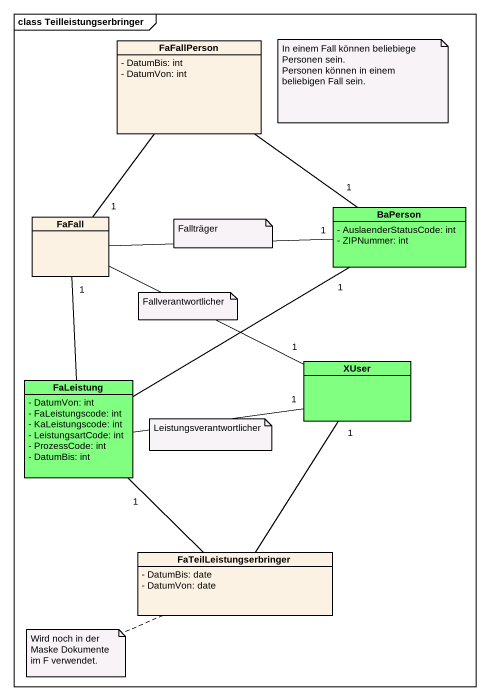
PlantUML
@startuml
mainframe class Teilleistungserbringer
hide circle
hide empty members
skinparam classAttributeIconSize 0
class FaFallPerson {
  - DatumBis: int
  - DatumVon: int
}
class FaFall
class BaPerson #80FF80 {
  - AuslaenderStatusCode: int
  - ZIPNummer: int
}
class FaLeistung #80FF80 {
  - DatumVon: int
  - FaLeistungscode: int
  - KaLeistungscode: int
  - LeistungsartCode: int
  - ProzessCode: int
  - DatumBis: int
}
class XUser #80FF80
class FaTeilLeistungserbringer {
  - DatumBis: date
  - DatumVon: date
}
FaFallPerson -- "1" FaFall
FaFallPerson -- "1" BaPerson
FaFall "1" -- FaLeistung
FaFall -right- "1" XUser
BaPerson "1" -left- FaFall
FaLeistung -right- "1" BaPerson
FaLeistung -right- "1" XUser
FaTeilLeistungserbringer -up- "1" FaLeistung
FaTeilLeistungserbringer -up- "1" XUser
note as N1
  In einem Fall können beliebiege Personen sein.
  Personen können in einem beliebigen Fall sein.
end note
note as N2
  Fallträger
end note
note as N3
  Fallverantwortlicher
end note
note as N4
  Leistungsverantwortlicher
end note
note left of FaTeilLeistungserbringer : Wird noch in der Maske Dokumente im F verwendet.
@enduml
